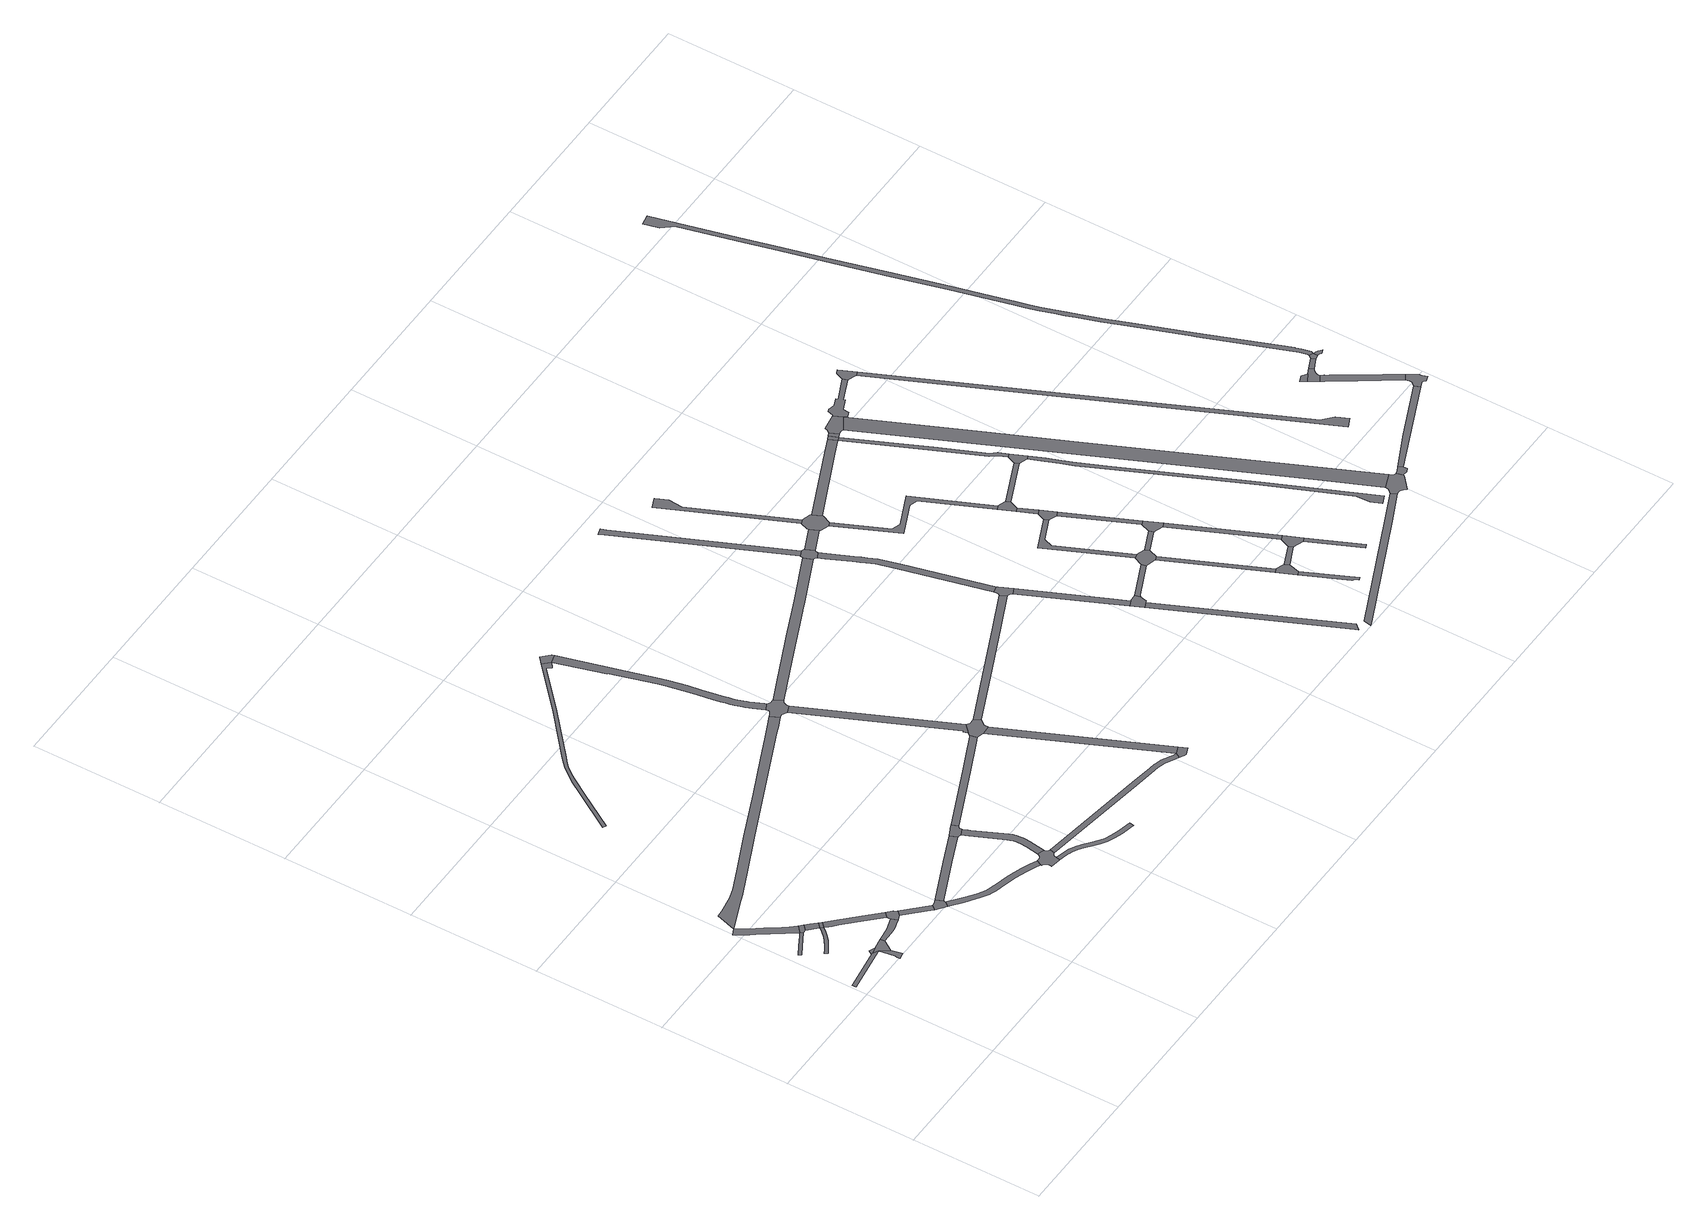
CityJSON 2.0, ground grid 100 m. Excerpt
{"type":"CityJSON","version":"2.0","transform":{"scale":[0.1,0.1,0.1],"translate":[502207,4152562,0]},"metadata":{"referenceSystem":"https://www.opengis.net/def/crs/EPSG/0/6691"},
"CityObjects":{
"road1":{"type":"Road","attributes":{"function":"9020","RoadStructureAttribute.sectionType":"1"},"geometry":[{"type":"MultiSurface","lod":"1","boundaries":[[[0,1,2,3]]]}]},
"road2":{"type":"Road","attributes":{"function":"9020","RoadStructureAttribute.sectionType":"1"},"geometry":[{"type":"MultiSurface","lod":"1","boundaries":[[[4,5,6,7,8,9,10]]]}]},
"road3":{"type":"Road","attributes":{"function":"9020","RoadStructureAttribute.sectionType":"1"},"geometry":[{"type":"MultiSurface","lod":"1","boundaries":[[[11,12,13,14,4,15,16,17,18,19]]]}]},
"road4":{"type":"Road","attributes":{"function":"9020","RoadStructureAttribute.sectionType":"1"},"geometry":[{"type":"MultiSurface","lod":"1","boundaries":[[[20,21,0,22]]]}]},
"road5":{"type":"Road","attributes":{"function":"9020","RoadStructureAttribute.sectionType":"1"},"geometry":[{"type":"MultiSurface","lod":"1","boundaries":[[[23,24,25,26,27,28,29,30,31,32,33,34,35,36,37,38]]]}]},
"road6":{"type":"Road","attributes":{"function":"9020","RoadStructureAttribute.sectionType":"1"},"geometry":[{"type":"MultiSurface","lod":"1","boundaries":[[[3,39,40,41,42,43]]]}]},
"road7":{"type":"Road","attributes":{"function":"9020","RoadStructureAttribute.sectionType":"4"},"geometry":[{"type":"MultiSurface","lod":"1","boundaries":[[[44,22,0,3,43,45]]]}]},
"road8":{"type":"Road","attributes":{"function":"9020","RoadStructureAttribute.sectionType":"4"},"geometry":[{"type":"MultiSurface","lod":"1","boundaries":[[[15,4,10,46,47,48]]]}]},
"road9":{"type":"Road","attributes":{"function":"9020","RoadStructureAttribute.sectionType":"1"},"geometry":[{"type":"MultiSurface","lod":"1","boundaries":[[[47,46,23,49,50]]]}]},
"road10":{"type":"Road","attributes":{"function":"9020","RoadStructureAttribute.sectionType":"4"},"geometry":[{"type":"MultiSurface","lod":"1","boundaries":[[[49,23,38,51]]]}]},
"road11":{"type":"Road","attributes":{"function":"9020","RoadStructureAttribute.sectionType":"1"},"geometry":[{"type":"MultiSurface","lod":"1","boundaries":[[[52,53,44,45,54,55,56,57,58,59]]]}]},
"road12":{"type":"Road","attributes":{"function":"9020","RoadStructureAttribute.sectionType":"1"},"geometry":[{"type":"MultiSurface","lod":"1","boundaries":[[[51,38,60,61,62,63,64,65,66,67]]]}]},
"road13":{"type":"Road","attributes":{"function":"9020","RoadStructureAttribute.sectionType":"4"},"geometry":[{"type":"MultiSurface","lod":"1","boundaries":[[[65,64,52,59,68,69,70,71]]]}]},
"road14":{"type":"Road","attributes":{"function":"9020","RoadStructureAttribute.sectionType":"1"},"geometry":[{"type":"MultiSurface","lod":"1","boundaries":[[[69,68,72,73,74]]]}]},
"road15":{"type":"Road","attributes":{"function":"9020","RoadStructureAttribute.sectionType":"4"},"geometry":[{"type":"MultiSurface","lod":"1","boundaries":[[[75,76,77,74,73,78,79,80]]]}]},
"road16":{"type":"Road","attributes":{"function":"9020","RoadStructureAttribute.sectionType":"1"},"geometry":[{"type":"MultiSurface","lod":"1","boundaries":[[[79,78,81,82,83,84,85,86,87,88,89,90,91,92,93,94,95,96,97,98,99,100,101,102,103,104,105,106,107,108]]]}]},
"road17":{"type":"Road","attributes":{"function":"9020","RoadStructureAttribute.sectionType":"1"},"geometry":[{"type":"MultiSurface","lod":"1","boundaries":[[[109,110,111,75,80,112,113,114]]]}]},
"road18":{"type":"Road","attributes":{"function":"3","RoadStructureAttribute.sectionType":"1"},"geometry":[{"type":"MultiSurface","lod":"1","boundaries":[[[115,116,117,118,119,120,121,122,123,124,125,126,127,11,128,129,130,131,132,133,134,135,136,137,138]]]}]},
"road19":{"type":"Road","attributes":{"function":"9020","RoadStructureAttribute.sectionType":"4"},"geometry":[{"type":"MultiSurface","lod":"1","boundaries":[[[139,140,141,142,95,94,143,144,145,146,147,148,149,150,151,152,153,154,155,156,157,158,159,160,161]]]}]},
"road20":{"type":"Road","attributes":{"function":"9020","RoadStructureAttribute.sectionType":"1"},"geometry":[{"type":"MultiSurface","lod":"1","boundaries":[[[162,163,164,165,166,167,168,169,170,171,172,139,161,173,174,175,176,177,178,179,180,181]]]}]},
"road21":{"type":"Road","attributes":{"function":"9020","RoadStructureAttribute.sectionType":"4"},"geometry":[{"type":"MultiSurface","lod":"1","boundaries":[[[182,183,109,114,163,162,184,185,186,187]]]}]},
"road22":{"type":"Road","attributes":{"function":"9020","RoadStructureAttribute.sectionType":"1"},"geometry":[{"type":"MultiSurface","lod":"1","boundaries":[[[188,189,190,191,192,193,194,195,196,197,198,199,200,201,202,203,204,205,206,207,208,209,210,211]]]}]},
"road23":{"type":"Road","attributes":{"function":"9020","RoadStructureAttribute.sectionType":"1"},"geometry":[{"type":"MultiSurface","lod":"1","boundaries":[[[151,150,212,213,214,215,216,217,218,219,220,221,222,223,224,225,226,227,228,229,230,231,232,233,234,235]]]}]},
"road24":{"type":"Road","attributes":{"function":"9020","RoadStructureAttribute.sectionType":"1"},"geometry":[{"type":"MultiSurface","lod":"1","boundaries":[[[236,237,238,239,182,187,240,241,242]]]}]},
"road25":{"type":"Road","attributes":{"function":"9020","RoadStructureAttribute.sectionType":"1"},"geometry":[{"type":"MultiSurface","lod":"1","boundaries":[[[157,156,243,244,245,246,247,248,249,250,251,252,253,254,255,256,257,258,259]]]}]},
"road26":{"type":"Road","attributes":{"function":"3","RoadStructureAttribute.sectionType":"4"},"geometry":[{"type":"MultiSurface","lod":"1","boundaries":[[[260,261,262,263,264,265,115,138,266,267,268,269,270,271,272,273,274,275,276,277,278]]]}]},
"road27":{"type":"Road","attributes":{"function":"9020","RoadStructureAttribute.sectionType":"1"},"geometry":[{"type":"MultiSurface","lod":"1","boundaries":[[[279,211,280,281,282,283,284,285,286,287,288,289,290,291,292,293,294,295,261,260,296,297,298,299,300,301,302,303,304,305,306,307,308,309,310,311,312]]]}]},
"road28":{"type":"Road","attributes":{"function":"9020","RoadStructureAttribute.sectionType":"4"},"geometry":[{"type":"MultiSurface","lod":"1","boundaries":[[[313,188,211,279,314]]]}]},
"road29":{"type":"Road","attributes":{"function":"3","RoadStructureAttribute.sectionType":"1"},"geometry":[{"type":"MultiSurface","lod":"1","boundaries":[[[268,267,315,316,317,318]]]}]},
"road30":{"type":"Road","attributes":{"function":"3","RoadStructureAttribute.sectionType":"4"},"geometry":[{"type":"MultiSurface","lod":"1","boundaries":[[[318,317,236,242,319,320,321,322,323,324]]]}]},
"road31":{"type":"Road","attributes":{"function":"3","RoadStructureAttribute.sectionType":"1"},"geometry":[{"type":"MultiSurface","lod":"1","boundaries":[[[320,319,251,325]]]}]},
"road32":{"type":"Road","attributes":{"function":"3","RoadStructureAttribute.sectionType":"4"},"geometry":[{"type":"MultiSurface","lod":"1","boundaries":[[[325,251,250,326,327,328]]]}]},
"road33":{"type":"Road","attributes":{"function":"9020","RoadStructureAttribute.sectionType":"1"},"geometry":[{"type":"MultiSurface","lod":"1","boundaries":[[[329,330,331,332,333,334,274,273,335,336,337,338,339,340]]]}]},
"road34":{"type":"Road","attributes":{"function":"9020","RoadStructureAttribute.sectionType":"1"},"geometry":[{"type":"MultiSurface","lod":"1","boundaries":[[[341,342,343,323,322,344,345,346]]]}]},
"road35":{"type":"Road","attributes":{"function":"9020","RoadStructureAttribute.sectionType":"1"},"geometry":[{"type":"MultiSurface","lod":"1","boundaries":[[[347,348,349,350,351,352,353]]]}]},
"road36":{"type":"Road","attributes":{"function":"9020","RoadStructureAttribute.sectionType":"4"},"geometry":[{"type":"MultiSurface","lod":"1","boundaries":[[[351,350,354,355,329,340,356,357,358,359,360,361,362,363,364,365]]]}]},
"road37":{"type":"Road","attributes":{"function":"9020","RoadStructureAttribute.sectionType":"1"},"geometry":[{"type":"MultiSurface","lod":"1","boundaries":[[[359,358,366,367,368,369,370,371,372,373,374,375,376,377,378,379,380,381]]]}]},
"road38":{"type":"Road","attributes":{"function":"9020","RoadStructureAttribute.sectionType":"4"},"geometry":[{"type":"MultiSurface","lod":"1","boundaries":[[[374,373,382,383,384,341,346,385,386,387,388,389,390]]]}]},
"road39":{"type":"Road","attributes":{"function":"9020","RoadStructureAttribute.sectionType":"1"},"geometry":[{"type":"MultiSurface","lod":"1","boundaries":[[[389,388,391,392,393,394]]]}]},
"road40":{"type":"Road","attributes":{"function":"9020","RoadStructureAttribute.sectionType":"1"},"geometry":[{"type":"MultiSurface","lod":"1","boundaries":[[[395,363,362,396]]]}]},
"road41":{"type":"Road","attributes":{"function":"9020","RoadStructureAttribute.sectionType":"4"},"geometry":[{"type":"MultiSurface","lod":"1","boundaries":[[[397,393,392,398,399,400,401]]]}]},
"road42":{"type":"Road","attributes":{"function":"9020","RoadStructureAttribute.sectionType":"1"},"geometry":[{"type":"MultiSurface","lod":"1","boundaries":[[[402,403,404,405,406,407]]]}]},
"road43":{"type":"Road","attributes":{"function":"9020","RoadStructureAttribute.sectionType":"1"},"geometry":[{"type":"MultiSurface","lod":"1","boundaries":[[[399,398,408,409,410,411,412]]]}]},
"road44":{"type":"Road","attributes":{"function":"9020","RoadStructureAttribute.sectionType":"4"},"geometry":[{"type":"MultiSurface","lod":"1","boundaries":[[[405,404,413,395,396,414,415,416,417,418,419,420]]]}]},
"road45":{"type":"Road","attributes":{"function":"9020","RoadStructureAttribute.sectionType":"1"},"geometry":[{"type":"MultiSurface","lod":"1","boundaries":[[[421,397,401,422,423]]]}]},
"road46":{"type":"Road","attributes":{"function":"9020","RoadStructureAttribute.sectionType":"1"},"geometry":[{"type":"MultiSurface","lod":"1","boundaries":[[[416,415,424,425,426,427,428,429,430,431]]]}]},
"road47":{"type":"Road","attributes":{"function":"9020","RoadStructureAttribute.sectionType":"1"},"geometry":[{"type":"MultiSurface","lod":"1","boundaries":[[[432,433,434,435,436,437,438]]]}]},
"road48":{"type":"Road","attributes":{"function":"9020","RoadStructureAttribute.sectionType":"4"},"geometry":[{"type":"MultiSurface","lod":"1","boundaries":[[[435,434,421,423,439,440,441,442]]]}]},
"road49":{"type":"Road","attributes":{"function":"9020","RoadStructureAttribute.sectionType":"1"},"geometry":[{"type":"MultiSurface","lod":"1","boundaries":[[[440,439,443,444]]]}]},
"road50":{"type":"Road","attributes":{"function":"9020","RoadStructureAttribute.sectionType":"4"},"geometry":[{"type":"MultiSurface","lod":"1","boundaries":[[[444,443,445,446,447,448]]]}]},
"road51":{"type":"Road","attributes":{"function":"9020","RoadStructureAttribute.sectionType":"1"},"geometry":[{"type":"MultiSurface","lod":"1","boundaries":[[[449,450,419,418,451,452]]]}]},
"road52":{"type":"Road","attributes":{"function":"9020","RoadStructureAttribute.sectionType":"1"},"geometry":[{"type":"MultiSurface","lod":"1","boundaries":[[[453,442,441,454]]]}]},
"road53":{"type":"Road","attributes":{"function":"9020","RoadStructureAttribute.sectionType":"1"},"geometry":[{"type":"MultiSurface","lod":"1","boundaries":[[[446,445,455,456,457,458]]]}]},
"road54":{"type":"Road","attributes":{"function":"9020","RoadStructureAttribute.sectionType":"4"},"geometry":[{"type":"MultiSurface","lod":"1","boundaries":[[[428,427,459,460,461,462]]]}]},
"road55":{"type":"Road","attributes":{"function":"9020","RoadStructureAttribute.sectionType":"1"},"geometry":[{"type":"MultiSurface","lod":"1","boundaries":[[[460,459,463,464]]]}]},
"road56":{"type":"Road","attributes":{"function":"9020","RoadStructureAttribute.sectionType":"4"},"geometry":[{"type":"MultiSurface","lod":"1","boundaries":[[[464,463,432,438,465,466]]]}]},
"road57":{"type":"Road","attributes":{"function":"9020","RoadStructureAttribute.sectionType":"1"},"geometry":[{"type":"MultiSurface","lod":"1","boundaries":[[[466,465,467,468]]]}]},
"road58":{"type":"Road","attributes":{"function":"9020","RoadStructureAttribute.sectionType":"1"},"geometry":[{"type":"MultiSurface","lod":"1","boundaries":[[[469,448,447,470]]]}]},
"road59":{"type":"Road","attributes":{"function":"9020","RoadStructureAttribute.sectionType":"4"},"geometry":[{"type":"MultiSurface","lod":"1","boundaries":[[[468,467,453,454,471,472]]]}]},
"road60":{"type":"Road","attributes":{"function":"9020","RoadStructureAttribute.sectionType":"1"},"geometry":[{"type":"MultiSurface","lod":"1","boundaries":[[[472,471,473,474]]]}]},
"road61":{"type":"Road","attributes":{"function":"9020","RoadStructureAttribute.sectionType":"1"},"geometry":[{"type":"MultiSurface","lod":"1","boundaries":[[[475,476,477,478,479,480,481]]]}]},
"road62":{"type":"Road","attributes":{"function":"9020","RoadStructureAttribute.sectionType":"4"},"geometry":[{"type":"MultiSurface","lod":"1","boundaries":[[[474,473,469,470,482,483]]]}]},
"road63":{"type":"Road","attributes":{"function":"9020","RoadStructureAttribute.sectionType":"1"},"geometry":[{"type":"MultiSurface","lod":"1","boundaries":[[[484,462,461,485]]]}]},
"road64":{"type":"Road","attributes":{"function":"9020","RoadStructureAttribute.sectionType":"1"},"geometry":[{"type":"MultiSurface","lod":"1","boundaries":[[[483,482,486,487]]]}]},
"road65":{"type":"Road","attributes":{"function":"9020","RoadStructureAttribute.sectionType":"4"},"geometry":[{"type":"MultiSurface","lod":"1","boundaries":[[[488,449,452,489]]]}]},
"road66":{"type":"Road","attributes":{"function":"9020","RoadStructureAttribute.sectionType":"1"},"geometry":[{"type":"MultiSurface","lod":"1","boundaries":[[[490,488,489,491]]]}]},
"road67":{"type":"Road","attributes":{"function":"9020","RoadStructureAttribute.sectionType":"1"},"geometry":[{"type":"MultiSurface","lod":"1","boundaries":[[[489,452,492,493,494,495,496,497,498,499]]]}]},
"road68":{"type":"Road","attributes":{"function":"3","RoadStructureAttribute.sectionType":"4"},"geometry":[{"type":"MultiSurface","lod":"1","boundaries":[[[500,501,502,490,491,503,504,505]]]}]},
"road69":{"type":"Road","attributes":{"function":"9020","RoadStructureAttribute.sectionType":"4"},"geometry":[{"type":"MultiSurface","lod":"1","boundaries":[[[496,495,484,485,506,507]]]}]},
"road70":{"type":"Road","attributes":{"function":"9020","RoadStructureAttribute.sectionType":"1"},"geometry":[{"type":"MultiSurface","lod":"1","boundaries":[[[507,506,508,509,510,511,512,513,514,515,516,517,518,519,520,521,522]]]}]},
"road71":{"type":"Road","attributes":{"function":"9020","RoadStructureAttribute.sectionType":"1"},"geometry":[{"type":"MultiSurface","lod":"1","boundaries":[[[523,524,525,526,527,528,529,500,505,530,531,532,533,534,535,536]]]}]},
"road72":{"type":"Road","attributes":{"function":"3","RoadStructureAttribute.sectionType":"1"},"geometry":[{"type":"MultiSurface","lod":"1","boundaries":[[[505,504,537,538,539,540,541,542,543,544,545]]]}]},
"road73":{"type":"Road","attributes":{"function":"3","RoadStructureAttribute.sectionType":"4"},"geometry":[{"type":"MultiSurface","lod":"1","boundaries":[[[540,539,546,547,548,549,475,481,550,551,552,553,554,555,556,557,558,559]]]}]},
"road74":{"type":"Road","attributes":{"function":"9020","RoadStructureAttribute.sectionType":"4"},"geometry":[{"type":"MultiSurface","lod":"1","boundaries":[[[560,561,523,536,562,563]]]}]},
"road75":{"type":"Road","attributes":{"function":"9020","RoadStructureAttribute.sectionType":"4"},"geometry":[{"type":"MultiSurface","lod":"1","boundaries":[[[564,565,557,556,566,567,568]]]}]},
"road76":{"type":"Road","attributes":{"function":"9020","RoadStructureAttribute.sectionType":"1"},"geometry":[{"type":"MultiSurface","lod":"1","boundaries":[[[563,562,569,570,571,572]]]}]},
"road77":{"type":"Road","attributes":{"function":"9020","RoadStructureAttribute.sectionType":"1"},"geometry":[{"type":"MultiSurface","lod":"1","boundaries":[[[573,574,575,576,564,568,577,578,579]]]}]},
"road78":{"type":"Road","attributes":{"function":"9020","RoadStructureAttribute.sectionType":"1"},"geometry":[{"type":"MultiSurface","lod":"1","boundaries":[[[580,581,582,583]]]}]},
"road79":{"type":"Road","attributes":{"function":"9020","RoadStructureAttribute.sectionType":"4"},"geometry":[{"type":"MultiSurface","lod":"1","boundaries":[[[584,583,582,585,586,587,588,589,590]]]}]},
"road80":{"type":"Road","attributes":{"function":"9020","RoadStructureAttribute.sectionType":"1"},"geometry":[{"type":"MultiSurface","lod":"1","boundaries":[[[586,585,591,592,593,594,595,596,597,598,599,600,601]]]}]},
"road81":{"type":"Road","attributes":{"function":"9020","RoadStructureAttribute.sectionType":"1"},"geometry":[{"type":"MultiSurface","lod":"1","boundaries":[[[602,584,590,603]]]}]},
"road82":{"type":"Road","attributes":{"function":"9020","RoadStructureAttribute.sectionType":"4"},"geometry":[{"type":"MultiSurface","lod":"1","boundaries":[[[594,593,604,605,606,607,608,609,573,579,610,611,612,613,614,615,616,617]]]}]},
"road83":{"type":"Road","attributes":{"function":"9020","RoadStructureAttribute.sectionType":"4"},"geometry":[{"type":"MultiSurface","lod":"1","boundaries":[[[618,619,602,603,620,621,622,623]]]}]},
"road84":{"type":"Road","attributes":{"function":"9020","RoadStructureAttribute.sectionType":"1"},"geometry":[{"type":"MultiSurface","lod":"1","boundaries":[[[624,625,626,627,628,629,630,631,632,633,634,635,636,637,638,639,640,641,642,643,644,645,646,647,618,623,648,649,650,651,652,653,654,655,656,657,658,659,660,661,662,663,664,665,666,667,668]]]}]},
"road85":{"type":"Road","attributes":{"function":"9020","RoadStructureAttribute.sectionType":"1"},"geometry":[{"type":"MultiSurface","lod":"1","boundaries":[[[623,622,669,670,671,672,673,674,675]]]}]}
},
"vertices":[
[352,1178,0],[23,1130,0],[27,1101,0],[395,1154,0],
[259,1696,0],[231,1681,0],[146,1634,0],[74,1592,0],[85,1573,0],[157,1614,0],[270,1676,0],
[49,2091,0],[0,2065,0],[62,1969,0],[86,1937,0],[309,1739,0],[270,1783,0],[240,1823,0],[168,1921,0],[135,1966,0],
[363,1211,0],[344,1183,0],[406,1190,0],
[368,1605,0],[356,1587,0],[339,1568,0],[311,1540,0],[280,1514,0],[245,1490,0],[214,1470,0],[182,1452,0],[194,1430,0],[227,1448,0],[259,1469,0],[295,1494,0],[328,1522,0],[357,1551,0],[376,1572,0],[386,1587,0],
[416,1035,0],[408,1016,0],[412,994,0],[462,1006,0],[444,1088,0],
[494,1203,0],[499,1170,0],
[298,1677,0],[334,1712,0],[322,1724,0],
[404,1640,0],[366,1679,0],
[422,1622,0],
[697,1248,0],[596,1219,0],[576,1171,0],[624,1176,0],[646,1180,0],[671,1187,0],[699,1196,0],[715,1202,0],
[411,1561,0],[427,1544,0],[459,1513,0],[583,1391,0],[692,1278,0],[729,1314,0],[618,1427,0],[494,1548,0],
[755,1218,0],[786,1250,0],[768,1268,0],[769,1274,0],
[923,1048,0],[928,1044,0],[955,1080,0],
[1008,1093,0],[979,1080,0],[961,1079,0],[1002,989,0],[1030,1024,0],[1031,1039,0],
[1092,914,0],[1161,864,0],[1192,844,0],[1220,827,0],[1249,810,0],[1275,800,0],[1302,791,0],[1346,778,0],[1440,756,0],[1479,745,0],[1526,729,0],[1561,715,0],[1619,690,0],[1667,669,0],[1688,709,0],[1637,732,0],[1578,757,0],[1542,771,0],[1492,788,0],[1451,800,0],[1357,822,0],[1315,834,0],[1290,842,0],[1268,851,0],[1243,865,0],[1216,882,0],[1186,901,0],[1120,950,0],
[1574,1338,0],[1343,1241,0],[1014,1096,0],[1038,1043,0],[1366,1188,0],[1595,1284,0],
[1885,2966,0],[1793,2924,0],[1751,2904,0],[1705,2884,0],[1523,2804,0],[1200,2662,0],[829,2501,0],[526,2366,0],[360,2293,0],[336,2286,0],[285,2270,0],[147,2247,0],[102,2246,0],[56,2094,0],[301,2194,0],[362,2215,0],[388,2227,0],[554,2300,0],[857,2436,0],[1227,2597,0],[1556,2741,0],[1779,2839,0],[1822,2857,0],[1914,2899,0],
[1746,743,0],[1739,726,0],[1725,713,0],[1707,707,0],[1669,660,0],[1683,651,0],[1689,646,0],[1694,639,0],[1697,628,0],[1699,614,0],[1697,601,0],[1776,586,0],[1786,620,0],[1790,636,0],[1795,644,0],[1803,650,0],[1812,652,0],[1815,652,0],[1821,691,0],[1814,693,0],[1804,700,0],[1799,711,0],[1798,722,0],
[1671,1296,0],[1621,1273,0],[1644,1221,0],[1750,987,0],[1758,966,0],[1763,945,0],[1766,923,0],[1767,905,0],[1765,885,0],[1763,856,0],[1761,839,0],[1818,850,0],[1820,881,0],[1822,904,0],[1821,928,0],[1817,956,0],[1811,982,0],[1801,1008,0],[1694,1244,0],[1686,1259,0],
[1666,1381,0],[1659,1378,0],[1670,1302,0],[1671,1315,0],[1677,1326,0],[1687,1333,0],
[1488,4530,0],[1448,4494,0],[1145,4218,0],[810,3934,0],[768,3896,0],[741,3871,0],[719,3848,0],[691,3810,0],[647,3748,0],[582,3647,0],[397,3351,0],[419,3337,0],[604,3634,0],[668,3734,0],[712,3796,0],[738,3832,0],[758,3854,0],[784,3878,0],[827,3915,0],[1161,4199,0],[1465,4475,0],[1473,4476,0],[1493,4446,0],[1537,4477,0],
[1855,566,0],[1867,562,0],[1884,555,0],[1902,546,0],[1925,534,0],[1960,509,0],[2006,472,0],[2052,436,0],[2098,407,0],[2151,383,0],[2217,362,0],[2319,341,0],[2326,375,0],[2226,395,0],[2164,416,0],[2114,438,0],[2072,465,0],[2028,499,0],[1981,537,0],[1943,564,0],[1918,577,0],[1898,587,0],[1879,595,0],[1864,599,0],
[2452,1728,0],[2442,1723,0],[2289,1655,0],[2137,1587,0],[2159,1540,0],[2413,1654,0],[2463,1676,0],
[2653,527,0],[2835,499,0],[2873,492,0],[2902,485,0],[2927,477,0],[2953,466,0],[2997,441,0],[3028,425,0],[3048,463,0],[3025,471,0],[3016,476,0],[2971,502,0],[2942,515,0],[2912,524,0],[2881,531,0],[2842,538,0],[2659,566,0],
[1978,3044,0],[1927,3015,0],[1930,3003,0],[1930,2994,0],[1925,2988,0],[1903,2975,0],[1938,2904,0],[1981,2882,0],[2040,2908,0],[2038,2927,0],[2040,2939,0],[2046,2950,0],[2052,2956,0],[2064,2965,0],[2032,3029,0],[2019,3027,0],[2004,3027,0],[1995,3029,0],[1986,3036,0],
[1602,4495,0],[1644,4105,0],[1649,4106,0],[1743,3766,0],[1756,3710,0],[1770,3647,0],[1782,3581,0],[1799,3480,0],[1818,3365,0],[1828,3317,0],[1835,3283,0],[1842,3250,0],[1850,3219,0],[1862,3177,0],[1871,3149,0],[1881,3124,0],[1891,3100,0],[1970,3059,0],[1955,3091,0],[1941,3122,0],[1932,3144,0],[1923,3168,0],[1915,3193,0],[1903,3233,0],[1896,3263,0],[1888,3295,0],[1882,3328,0],[1872,3375,0],[1853,3489,0],[1836,3590,0],[1824,3657,0],[1810,3722,0],[1796,3780,0],[1734,4016,0],
[1537,4575,0],[1596,4517,0],
[2464,1787,0],[2455,1784,0],[2468,1752,0],[2526,1808,0],
[2519,1663,0],[2588,1668,0],[2585,1703,0],[2621,1743,0],[2589,1789,0],[2549,1787,0],
[3108,489,0],
[3065,405,0],[3077,399,0],[3136,425,0],
[3278,3578,0],[2903,3410,0],[2822,3376,0],[2589,3274,0],[2395,3188,0],[2206,3105,0],[2424,3122,0],[2850,3310,0],[2858,3313,0],[2907,3334,0],[2932,3344,0],[3303,3511,0],
[3683,2272,0],[3403,2147,0],[2966,1955,0],[2988,1904,0],[3425,2097,0],[3706,2221,0],
[2781,4877,0],[2730,4862,0],[2751,4821,0],[3283,3604,0],[3330,3624,0],[3302,3684,0],[2797,4841,0],
[3284,3598,0],[3280,3582,0],[3308,3509,0],[3324,3501,0],[3328,3496,0],[3374,3520,0],[3373,3524,0],[3378,3543,0],[3382,3547,0],[3355,3611,0],[3349,3612,0],[3335,3618,0],
[3352,3447,0],[3429,3275,0],[3449,3231,0],[3465,3194,0],[3491,3131,0],[3499,3102,0],[3531,2982,0],[3690,2320,0],[3739,2332,0],[3579,2994,0],[3547,3116,0],[3538,3148,0],[3511,3213,0],[3495,3251,0],[3475,3296,0],[3398,3468,0],
[3694,2298,0],[3694,2289,0],[3691,2281,0],[3723,2219,0],[3730,2217,0],[3738,2212,0],[3745,2202,0],[3791,2222,0],[3744,2321,0],
[3996,1634,0],[4066,1475,0],[4112,1495,0],[4051,1633,0],
[3528,3689,0],[3558,3625,0],
[4168,1499,0],[4108,1382,0],[4153,1402,0],[4167,1407,0],[4178,1459,0],
[3220,4725,0],[3142,4691,0],[3550,3762,0],[3582,3776,0],[3252,4528,0],[3260,4635,0],
[4306,932,0],[4688,72,0],[4697,49,0],[4735,93,0],[4352,953,0],
[3524,3700,0],[3563,3616,0],[3627,3594,0],[3659,3608,0],[3687,3673,0],[3684,3681,0],[3656,3745,0],[3650,3756,0],
[4444,1620,0],[4193,1471,0],[4447,1583,0],
[3835,3128,0],[4084,3238,0],[4145,3215,0],[4365,2719,0],[4397,2733,0],[4145,3303,0],[3897,3193,0],[3834,3217,0],
[4454,2404,0],[4202,2294,0],[4471,1688,0],[4505,1697,0],[4270,2228,0],[4297,2297,0],[4466,2371,0],
[4528,1561,0],[4560,1575,0],[4583,1642,0],[4571,1675,0],
[4858,817,0],[4890,831,0],
[4920,677,0],[4952,691,0],[4971,774,0],[4958,806,0],
[4319,4039,0],[4200,3987,0],[4228,3923,0],[4347,3975,0],
[4737,1748,0],[4747,1714,0],
[5071,337,0],[5091,321,0],[5101,301,0],[5121,311,0],
[4417,2600,0],[4449,2614,0],[4474,2678,0],[4460,2710,0],
[4477,2464,0],[4509,2478,0],
[4529,2347,0],[4561,2362,0],
[4763,1818,0],[4795,1832,0],
[5115,875,0],[5129,843,0],
[4821,1688,0],[4853,1702,0],
[5147,949,0],[5179,963,0],
[5907,565,0],[5665,456,0],[4787,64,0],[4779,5,0],[4807,17,0],[5686,409,0],[5928,519,0],
[5207,815,0],[5239,829,0],
[4801,2857,0],[4815,2825,0],
[5379,426,0],[5411,440,0],
[4347,4051,0],[4375,3987,0],
[4376,4064,0],[4404,4000,0],
[4608,3385,0],[4763,3031,0],[4798,2986,0],[4826,2922,0],[4853,2934,0],[4824,3002,0],[4789,3047,0],[4636,3397,0],
[4525,4129,0],[4398,4106,0],[4391,4087,0],[4427,4003,0],[4448,3997,0],[4553,4064,0],
[4877,2803,0],[4905,2814,0],
[4877,2802,0],[4923,2692,0],[4960,2592,0],[4996,2496,0],[5092,2276,0],[5505,1348,0],[5763,740,0],[5764,634,0],[5798,556,0],[5862,584,0],[5533,1360,0],[5119,2288,0],[5024,2507,0],[4988,2603,0],[4951,2703,0],
[4855,4259,0],[4678,4181,0],[4671,4197,0],[4614,4171,0],[4562,4183,0],[4543,4176,0],[4533,4133,0],[4558,4066,0],[4574,4041,0],[4609,4055,0],[4614,4099,0],[4698,4138,0],[4693,4150,0],[4869,4227,0],
[5039,2662,0],[5754,1040,0],[5937,623,0],[6053,666,0],[5752,1348,0],[5489,1946,0],[5185,2632,0],[4948,3174,0],[4713,3707,0],
[5938,615,0],[5937,605,0],[5934,596,0],[5926,583,0],[5950,521,0],[5959,521,0],[5971,517,0],[5983,506,0],[5998,485,0],[6096,573,0],[6101,582,0],[6086,630,0],[6077,633,0],[6067,641,0],
[4912,4336,0],[4880,4322,0],[4934,4199,0],[4966,4213,0],
[6148,655,0],[6112,638,0],[6136,578,0],[6167,594,0],[6164,621,0],
[6290,1141,0],[6363,1173,0],[6323,1265,0],[6244,1332,0],
[6853,972,0],[6689,901,0],[6426,788,0],[6197,679,0],[6445,745,0],[6688,849,0],[6872,928,0],
[6528,1665,0],[6480,1646,0],[6507,1603,0],[6569,1637,0],
[6616,1658,0],[6552,1533,0],[6601,1564,0],[6600,1581,0],[6607,1598,0],[6619,1618,0],[6631,1627,0],
[6570,1505,0],[6694,1317,0],[6870,1052,0],[6916,1082,0],[6835,1205,0],[6715,1387,0],[6696,1417,0],[6684,1436,0],[6638,1506,0],[6635,1510,0],[6619,1537,0],
[6703,1699,0],[6718,1667,0],
[6877,1038,0],[6879,1032,0],[6880,1024,0],[6879,1014,0],[6874,999,0],[6869,990,0],[6911,946,0],[6926,943,0],[6933,938,0],[6939,930,0],[6979,943,0],[6967,980,0],[6967,1001,0],[6948,1031,0],
[6720,1723,0],[6711,1707,0],[6725,1670,0],[6739,1673,0],[6753,1674,0],[6752,1708,0],
[5462,6197,0],[5381,6182,0],[5412,6067,0],[5480,5986,0],[5584,5560,0],[5659,5264,0],[5737,4957,0],[5852,4501,0],[5956,4100,0],[6039,3762,0],[6065,3659,0],[6086,3576,0],[6112,3481,0],[6141,3387,0],[6165,3311,0],[6188,3241,0],[6243,3081,0],[6306,2904,0],[6458,2491,0],[6466,2455,0],[6698,1833,0],[6713,1792,0],[6723,1753,0],[6724,1735,0],[6760,1731,0],[6757,1759,0],[6746,1803,0],[6732,1840,0],[6735,1847,0],[6490,2503,0],[6339,2916,0],[6276,3092,0],[6222,3252,0],[6199,3322,0],[6174,3397,0],[6146,3491,0],[6120,3585,0],[6099,3667,0],[6073,3771,0],[5990,4108,0],[5886,4510,0],[5771,4966,0],[5693,5272,0],[5618,5569,0],[5514,5995,0],
[6758,1674,0],[6775,1671,0],[6783,1662,0],[6816,1676,0],[6793,1695,0],[6773,1704,0],[6762,1706,0]
]}
